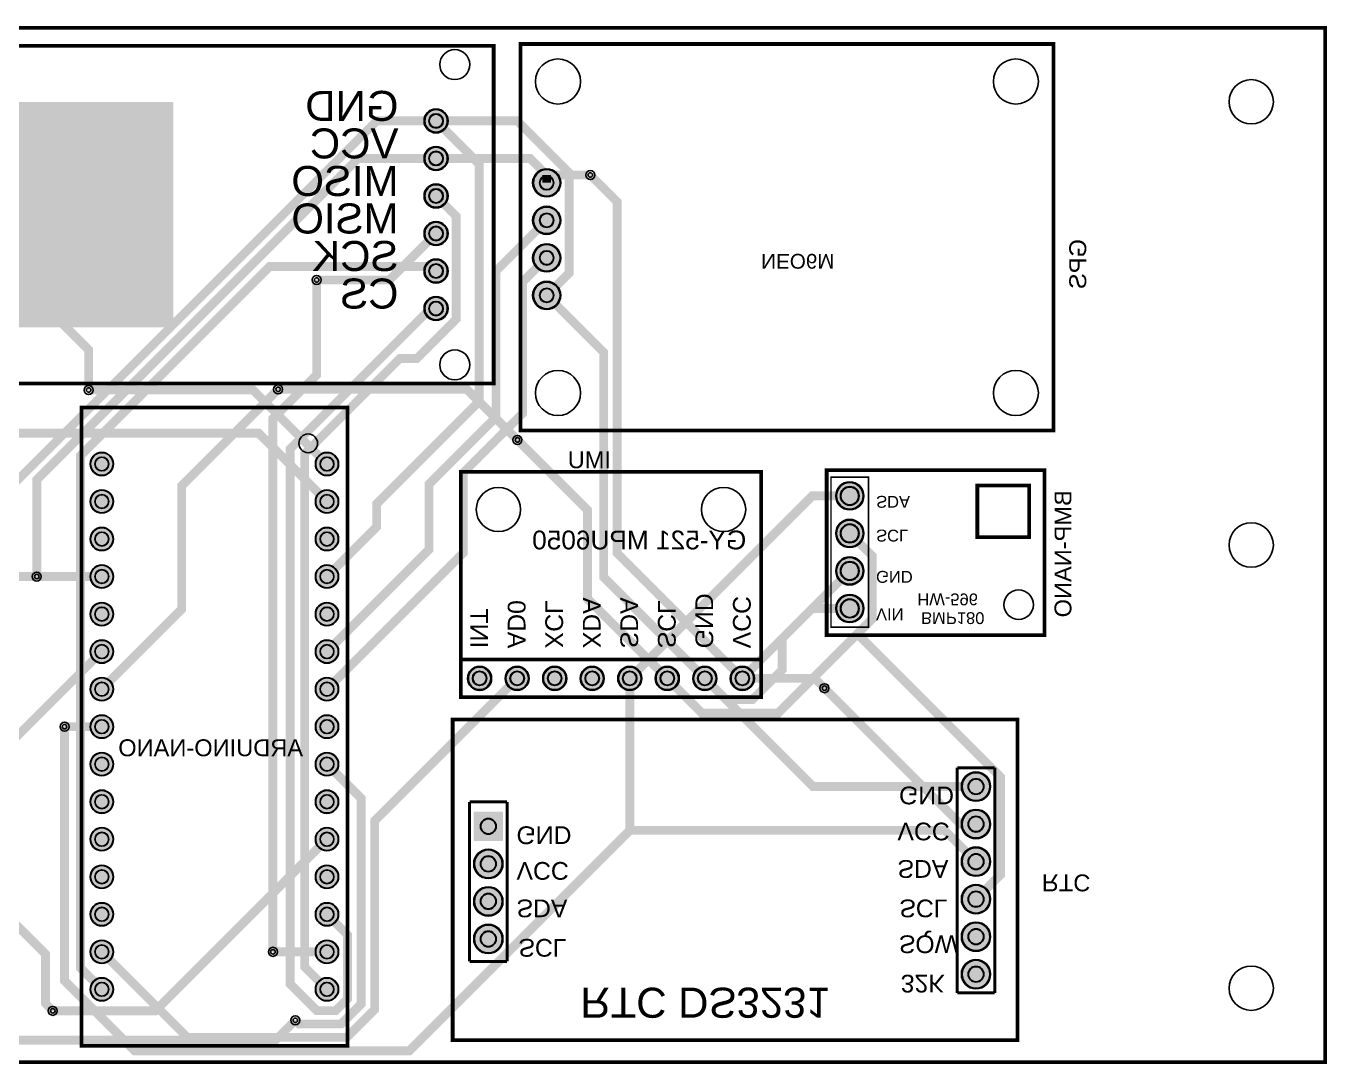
# Model space of a CAD drawing. Header units: millimetres. Extents: x 0 to 170, y 0 to 70.
# Drawn here: x 82.1 to 170.1, y -0.1 to 70.1 of the extents above; entities that cross this region are included whole.
import ezdxf

# ---------------------------------------------------------------- set-up
doc = ezdxf.new("R2010")
doc.units = ezdxf.units.MM
for name, color, linetype, true_color in [('BoardOutLine', 7, 'Continuous', 0xff00ff), ('BottomLayer', 7, 'Continuous', 0x0000ff), ('BottomSilkLayer', 7, 'Continuous', 0x66cc33), ('Hole', 7, 'Continuous', 0x222222), ('Multi-Layer', 7, 'Continuous', 0xc0c0c0), ('TopLayer', 7, 'Continuous', 0xff0000), ('TopPasteMaskLayer', 7, 'Continuous', 0x808080), ('TopSolderMaskLayer', 7, 'Continuous', 0x800080)]:
    doc.layers.add(name, color=color, linetype=linetype, true_color=true_color)
doc.styles.get("Standard").update_dxf_attribs({"font": 'arial.ttf'})

msp = doc.modelspace()

# ---------------------------------------------------------------- hatches: boundary and pattern name
at = {"layer": 'BottomSilkLayer'}
msp.add_hatch(color=256, dxfattribs=at).paths.add_polyline_path([(74.271, 64.974), (74.271, 61.164), (75.541, 57.354), (75.541, 49.734), (92.051, 49.734), (92.051, 64.974)])
at = {"layer": 'Multi-Layer'}
for points in [[(109.069, 63.704, 1), (110.593, 63.704, 1)], [(109.069, 61.164, 1), (110.593, 61.164, 1)], [(116.421, 59.514, 1), (118.221, 59.514, 1)], [(109.069, 58.624, 1), (110.593, 58.624, 1)], [(116.421, 56.974, 1), (118.221, 56.974, 1)], [(109.069, 56.084, 1), (110.593, 56.084, 1)], [(116.421, 54.434, 1), (118.221, 54.434, 1)], [(109.069, 53.544, 1), (110.593, 53.544, 1)], [(116.421, 51.894, 1), (118.221, 51.894, 1)], [(109.069, 51.004, 1), (110.593, 51.004, 1)], [(86.448, 40.484, 1), (87.972, 40.484, 1)], [(101.688, 40.484, 1), (103.212, 40.484, 1)], [(136.931, 38.324, 1), (138.731, 38.324, 1)], [(86.448, 37.944, 1), (87.972, 37.944, 1)], [(101.688, 37.944, 1), (103.212, 37.944, 1)], [(86.448, 35.404, 1), (87.972, 35.404, 1)], [(101.688, 35.404, 1), (103.212, 35.404, 1)], [(136.931, 35.784, 1), (138.731, 35.784, 1)], [(86.448, 32.864, 1), (87.972, 32.864, 1)], [(101.688, 32.864, 1), (103.212, 32.864, 1)], [(136.931, 33.244, 1), (138.731, 33.244, 1)], [(86.448, 30.324, 1), (87.972, 30.324, 1)], [(101.688, 30.324, 1), (103.212, 30.324, 1)], [(136.931, 30.704, 1), (138.731, 30.704, 1)], [(86.448, 27.784, 1), (87.972, 27.784, 1)], [(101.688, 27.784, 1), (103.212, 27.784, 1)], [(112.019, 25.974, 1), (113.543, 25.974, 1)], [(114.559, 25.974, 1), (116.083, 25.974, 1)], [(117.099, 25.974, 1), (118.623, 25.974, 1)], [(119.639, 25.974, 1), (121.163, 25.974, 1)], [(122.179, 25.974, 1), (123.703, 25.974, 1)], [(124.719, 25.974, 1), (126.243, 25.974, 1)], [(127.259, 25.974, 1), (128.783, 25.974, 1)], [(129.799, 25.974, 1), (131.323, 25.974, 1)], [(86.448, 25.244, 1), (87.972, 25.244, 1)], [(101.688, 25.244, 1), (103.212, 25.244, 1)], [(86.448, 22.704, 1), (87.972, 22.704, 1)], [(101.688, 22.704, 1), (103.212, 22.704, 1)], [(86.448, 20.164, 1), (87.972, 20.164, 1)], [(101.688, 20.164, 1), (103.212, 20.164, 1)], [(145.433, 18.649, 1), (147.313, 18.649, 1)], [(86.448, 17.624, 1), (87.972, 17.624, 1)], [(101.688, 17.624, 1), (103.212, 17.624, 1)], [(112.431, 16.897), (112.431, 15.017), (114.31, 15.017), (114.31, 16.897)], [(145.433, 16.109, 1), (147.313, 16.109, 1)], [(86.448, 15.084, 1), (87.972, 15.084, 1)], [(101.688, 15.084, 1), (103.212, 15.084, 1)], [(112.431, 13.417, 1), (114.31, 13.417, 1)], [(145.433, 13.569, 1), (147.313, 13.569, 1)], [(86.448, 12.544, 1), (87.972, 12.544, 1)], [(101.688, 12.544, 1), (103.212, 12.544, 1)], [(112.431, 10.877, 1), (114.31, 10.877, 1)], [(145.433, 11.029, 1), (147.313, 11.029, 1)], [(86.448, 10.004, 1), (87.972, 10.004, 1)], [(101.688, 10.004, 1), (103.212, 10.004, 1)], [(112.431, 8.337, 1), (114.31, 8.337, 1)], [(145.433, 8.489, 1), (147.313, 8.489, 1)], [(86.448, 7.464, 1), (87.972, 7.464, 1)], [(101.688, 7.464, 1), (103.212, 7.464, 1)], [(145.433, 5.949, 1), (147.313, 5.949, 1)], [(86.448, 4.924, 1), (87.972, 4.924, 1)], [(101.688, 4.924, 1), (103.212, 4.924, 1)]]:
    msp.add_hatch(color=256, dxfattribs=at).paths.add_polyline_path(points)
at = {"layer": 'TopPasteMaskLayer'}
for points in [[(109.069, 63.704, 1), (110.593, 63.704, 1)], [(109.069, 61.164, 1), (110.593, 61.164, 1)], [(116.421, 59.514, 1), (118.221, 59.514, 1)], [(109.069, 58.624, 1), (110.593, 58.624, 1)], [(116.421, 56.974, 1), (118.221, 56.974, 1)], [(109.069, 56.084, 1), (110.593, 56.084, 1)], [(116.421, 54.434, 1), (118.221, 54.434, 1)], [(109.069, 53.544, 1), (110.593, 53.544, 1)], [(116.421, 51.894, 1), (118.221, 51.894, 1)], [(109.069, 51.004, 1), (110.593, 51.004, 1)], [(86.448, 40.484, 1), (87.972, 40.484, 1)], [(101.688, 40.484, 1), (103.212, 40.484, 1)], [(136.931, 38.324, 1), (138.731, 38.324, 1)], [(86.448, 37.944, 1), (87.972, 37.944, 1)], [(101.688, 37.944, 1), (103.212, 37.944, 1)], [(86.448, 35.404, 1), (87.972, 35.404, 1)], [(101.688, 35.404, 1), (103.212, 35.404, 1)], [(136.931, 35.784, 1), (138.731, 35.784, 1)], [(86.448, 32.864, 1), (87.972, 32.864, 1)], [(101.688, 32.864, 1), (103.212, 32.864, 1)], [(136.931, 33.244, 1), (138.731, 33.244, 1)], [(86.448, 30.324, 1), (87.972, 30.324, 1)], [(101.688, 30.324, 1), (103.212, 30.324, 1)], [(136.931, 30.704, 1), (138.731, 30.704, 1)], [(86.448, 27.784, 1), (87.972, 27.784, 1)], [(101.688, 27.784, 1), (103.212, 27.784, 1)], [(112.019, 25.974, 1), (113.543, 25.974, 1)], [(114.559, 25.974, 1), (116.083, 25.974, 1)], [(117.099, 25.974, 1), (118.623, 25.974, 1)], [(119.639, 25.974, 1), (121.163, 25.974, 1)], [(122.179, 25.974, 1), (123.703, 25.974, 1)], [(124.719, 25.974, 1), (126.243, 25.974, 1)], [(127.259, 25.974, 1), (128.783, 25.974, 1)], [(129.799, 25.974, 1), (131.323, 25.974, 1)], [(86.448, 25.244, 1), (87.972, 25.244, 1)], [(101.688, 25.244, 1), (103.212, 25.244, 1)], [(86.448, 22.704, 1), (87.972, 22.704, 1)], [(101.688, 22.704, 1), (103.212, 22.704, 1)], [(86.448, 20.164, 1), (87.972, 20.164, 1)], [(101.688, 20.164, 1), (103.212, 20.164, 1)], [(145.433, 18.649, 1), (147.313, 18.649, 1)], [(86.448, 17.624, 1), (87.972, 17.624, 1)], [(101.688, 17.624, 1), (103.212, 17.624, 1)], [(112.431, 16.897), (112.431, 15.017), (114.31, 15.017), (114.31, 16.897)], [(145.433, 16.109, 1), (147.313, 16.109, 1)], [(86.448, 15.084, 1), (87.972, 15.084, 1)], [(101.688, 15.084, 1), (103.212, 15.084, 1)], [(112.431, 13.417, 1), (114.31, 13.417, 1)], [(145.433, 13.569, 1), (147.313, 13.569, 1)], [(86.448, 12.544, 1), (87.972, 12.544, 1)], [(101.688, 12.544, 1), (103.212, 12.544, 1)], [(112.431, 10.877, 1), (114.31, 10.877, 1)], [(145.433, 11.029, 1), (147.313, 11.029, 1)], [(86.448, 10.004, 1), (87.972, 10.004, 1)], [(101.688, 10.004, 1), (103.212, 10.004, 1)], [(112.431, 8.337, 1), (114.31, 8.337, 1)], [(145.433, 8.489, 1), (147.313, 8.489, 1)], [(86.448, 7.464, 1), (87.972, 7.464, 1)], [(101.688, 7.464, 1), (103.212, 7.464, 1)], [(145.433, 5.949, 1), (147.313, 5.949, 1)], [(86.448, 4.924, 1), (87.972, 4.924, 1)], [(101.688, 4.924, 1), (103.212, 4.924, 1)]]:
    msp.add_hatch(color=256, dxfattribs=at).paths.add_polyline_path(points)
at = {"layer": 'TopSolderMaskLayer'}
for points in [[(109.018, 63.704, 1), (110.643, 63.704, 1)], [(109.018, 61.164, 1), (110.643, 61.164, 1)], [(116.37, 59.514, 1), (118.271, 59.514, 1)], [(109.018, 58.624, 1), (110.643, 58.624, 1)], [(116.37, 56.974, 1), (118.271, 56.974, 1)], [(109.018, 56.084, 1), (110.643, 56.084, 1)], [(116.37, 54.434, 1), (118.271, 54.434, 1)], [(109.018, 53.544, 1), (110.643, 53.544, 1)], [(116.37, 51.894, 1), (118.271, 51.894, 1)], [(109.018, 51.004, 1), (110.643, 51.004, 1)], [(86.423, 40.484, 1), (87.998, 40.484, 1)], [(101.663, 40.484, 1), (103.238, 40.484, 1)], [(136.88, 38.324, 1), (138.781, 38.324, 1)], [(86.423, 37.944, 1), (87.998, 37.944, 1)], [(101.663, 37.944, 1), (103.238, 37.944, 1)], [(86.423, 35.404, 1), (87.998, 35.404, 1)], [(101.663, 35.404, 1), (103.238, 35.404, 1)], [(136.88, 35.784, 1), (138.781, 35.784, 1)], [(86.423, 32.864, 1), (87.998, 32.864, 1)], [(101.663, 32.864, 1), (103.238, 32.864, 1)], [(136.88, 33.244, 1), (138.781, 33.244, 1)], [(86.423, 30.324, 1), (87.998, 30.324, 1)], [(101.663, 30.324, 1), (103.238, 30.324, 1)], [(136.88, 30.704, 1), (138.781, 30.704, 1)], [(86.423, 27.784, 1), (87.998, 27.784, 1)], [(101.663, 27.784, 1), (103.238, 27.784, 1)], [(111.968, 25.974, 1), (113.593, 25.974, 1)], [(114.508, 25.974, 1), (116.133, 25.974, 1)], [(117.048, 25.974, 1), (118.673, 25.974, 1)], [(119.588, 25.974, 1), (121.213, 25.974, 1)], [(122.128, 25.974, 1), (123.753, 25.974, 1)], [(124.668, 25.974, 1), (126.293, 25.974, 1)], [(127.208, 25.974, 1), (128.833, 25.974, 1)], [(129.748, 25.974, 1), (131.373, 25.974, 1)], [(86.423, 25.244, 1), (87.998, 25.244, 1)], [(101.663, 25.244, 1), (103.238, 25.244, 1)], [(86.423, 22.704, 1), (87.998, 22.704, 1)], [(101.663, 22.704, 1), (103.238, 22.704, 1)], [(86.423, 20.164, 1), (87.998, 20.164, 1)], [(101.663, 20.164, 1), (103.238, 20.164, 1)], [(145.382, 18.649, 1), (147.363, 18.649, 1)], [(86.423, 17.624, 1), (87.998, 17.624, 1)], [(101.663, 17.624, 1), (103.238, 17.624, 1)], [(112.38, 16.948), (112.38, 14.966), (114.361, 14.966), (114.361, 16.948)], [(145.382, 16.109, 1), (147.363, 16.109, 1)], [(86.423, 15.084, 1), (87.998, 15.084, 1)], [(101.663, 15.084, 1), (103.238, 15.084, 1)], [(112.38, 13.417, 1), (114.361, 13.417, 1)], [(145.382, 13.569, 1), (147.363, 13.569, 1)], [(86.423, 12.544, 1), (87.998, 12.544, 1)], [(101.663, 12.544, 1), (103.238, 12.544, 1)], [(112.38, 10.877, 1), (114.361, 10.877, 1)], [(145.382, 11.029, 1), (147.363, 11.029, 1)], [(86.423, 10.004, 1), (87.998, 10.004, 1)], [(101.663, 10.004, 1), (103.238, 10.004, 1)], [(112.38, 8.337, 1), (114.361, 8.337, 1)], [(145.382, 8.489, 1), (147.363, 8.489, 1)], [(86.423, 7.464, 1), (87.998, 7.464, 1)], [(101.663, 7.464, 1), (103.238, 7.464, 1)], [(145.382, 5.949, 1), (147.363, 5.949, 1)], [(86.423, 4.924, 1), (87.998, 4.924, 1)], [(101.663, 4.924, 1), (103.238, 4.924, 1)]]:
    msp.add_hatch(color=256, dxfattribs=at).paths.add_polyline_path(points)

# ---------------------------------------------------------------- linework, layer by layer
at = {"layer": 'BoardOutLine', "const_width": 0.254}
for points in [[(130, 70), (170, 70), (170, 35), (170, 0), (0, 0), (0, 70), (18.001, 70)], [(18, 70), (130, 70)]]:
    msp.add_lwpolyline(points, dxfattribs=at)
at = {"layer": 'BottomLayer', "const_width": 0.6}
for points in [[(43.124, 60.768), (49.49, 67.134), (67.396, 67.134), (86.323, 48.207), (86.323, 45.489)], [(109.831, 63.704), (105.821, 63.704), (74.601, 32.483), (74.601, 31.206)], [(102.45, 32.864), (105.816, 36.229), (105.816, 37.787), (112.754, 44.725), (112.754, 60.78), (109.831, 63.704)], [(117.321, 51.894), (118.838, 53.411), (118.838, 60.195), (115.329, 63.704), (109.831, 63.704)], [(109.831, 61.164), (104.558, 61.164), (82.813, 39.419), (82.813, 32.864)], [(130.561, 25.974), (122.083, 34.451), (122.083, 58.233), (120.278, 60.039)], [(109.831, 58.624), (111.195, 57.259), (111.195, 50.284), (108.529, 47.618), (107.374, 47.618), (100.937, 41.181), (100.937, 6.438), (102.45, 4.924)], [(102.45, 27.784), (109.359, 34.693), (109.359, 39.124), (113.887, 43.652), (113.887, 53.54), (117.321, 56.974)], [(117.321, 54.434), (115.693, 52.806), (115.693, 43.907), (111.681, 39.895), (111.681, 34.475), (102.45, 25.244)], [(109.831, 53.544), (109.53, 53.844), (98.566, 53.844), (85.771, 41.05), (85.771, 6.363), (87.21, 4.924)], [(101.752, 52.937), (101.752, 46.515), (98.791, 43.555), (98.791, 7.464)], [(128.021, 25.974), (121.18, 32.814), (121.18, 48.034), (117.321, 51.894)], [(109.831, 51.004), (109.455, 51.004), (99.953, 41.502), (99.953, 5.291), (101.763, 3.481), (103.04, 3.481), (103.836, 4.277), (103.836, 8.618), (102.45, 10.004)], [(87.21, 25.244), (92.613, 30.647), (92.613, 38.999), (99.146, 45.532)], [(125.481, 25.974), (120.086, 31.369), (120.086, 37.367), (115.341, 42.112)], [(138.345, 28.986), (139.359, 30), (139.359, 34.255), (137.831, 35.784)], [(128.021, 25.974), (129.449, 24.546), (131.25, 24.546), (133.252, 26.548), (133.252, 28.666), (137.831, 33.244)], [(125.481, 25.974), (126.294, 25.16), (126.294, 25.16), (127.838, 23.617), (132.976, 23.617), (138.345, 28.986)], [(138.345, 28.986), (148.044, 19.286), (148.044, 12.7), (146.373, 11.029)], [(87.21, 7.464), (92.999, 1.675), (103.788, 1.675), (105.676, 3.563), (105.676, 16.329), (115.321, 25.974)], [(122.941, 25.974), (122.941, 15.684)], [(146.373, 16.109), (145.319, 16.109), (136.12, 25.309)], [(122.941, 15.684), (108.022, 0.765), (89.437, 0.765), (84.69, 5.512), (84.69, 22.704)], [(83.894, 3.47), (83.405, 3.959), (83.405, 7.319), (70.123, 20.602)], [(102.45, 20.164), (104.769, 17.845), (104.769, 3.933), (103.414, 2.578), (100.556, 2.578), (100.307, 2.827)], [(146.373, 13.569), (144.258, 15.684), (122.941, 15.684)]]:
    msp.add_lwpolyline(points, dxfattribs=at)
at = {"layer": 'BottomSilkLayer'}
for points, const_width in [([(71.731, 68.784), (71.731, 45.924), (113.73, 45.924), (113.73, 68.784), (71.731, 68.784)], 0.254), ([(103.831, 44.304), (85.831, 44.304), (85.831, 1.104), (103.831, 1.104), (103.831, 44.304)], 0.254), ([(131.831, 24.704), (131.831, 39.944), (111.511, 39.944), (111.511, 24.704), (131.831, 24.704)], 0.254), ([(151.002, 40.067), (136.27, 40.067), (136.27, 28.891), (151.002, 28.891), (151.002, 40.067)], 0.254), ([(136.561, 29.434), (139.101, 29.434), (139.101, 39.594), (136.561, 39.594), (136.561, 29.434)], 0.1), ([(146.467, 35.53), (149.967, 35.53), (149.967, 39.03), (146.467, 39.03), (146.467, 35.53)], 0.254), ([(110.958, 1.479), (149.185, 1.479), (149.185, 23.196), (110.958, 23.196), (110.958, 1.479)], 0.254)]:
    msp.add_lwpolyline(points, close=True, dxfattribs=dict(at, const_width=const_width))
for points, const_width in [([(115.543, 42.75), (151.611, 42.75), (151.611, 68.912), (115.543, 68.912), (115.543, 42.75), (117.829, 42.75)], 0.254), ([(111.511, 27.244), (131.831, 27.244)], 0.254), ([(147.643, 19.919), (145.103, 19.919)], 0.201), ([(145.103, 19.919), (145.103, 4.679)], 0.201), ([(147.643, 19.919), (147.643, 4.679)], 0.201), ([(114.641, 17.608), (112.101, 17.608)], 0.201), ([(112.101, 17.608), (112.101, 6.813)], 0.201), ([(114.641, 17.608), (114.641, 6.813)], 0.201), ([(114.641, 6.813), (112.101, 6.813)], 0.201), ([(147.643, 4.679), (145.103, 4.679)], 0.201)]:
    msp.add_lwpolyline(points, dxfattribs=dict(at, const_width=const_width))
msp.add_circle((101.18, 41.881), 0.635, dxfattribs=at)
at = {"layer": 'Hole'}
for centre in [(120.278, 60.039), (101.752, 52.937), (86.323, 45.489), (99.146, 45.532), (115.341, 42.112), (82.813, 32.864), (136.12, 25.309), (84.69, 22.704), (98.792, 7.464), (83.894, 3.47), (100.307, 2.828)]:
    msp.add_circle(centre, 0.153, dxfattribs=at)
at = {"layer": 'Multi-Layer'}
for centre, radius in [((111.101, 67.514), 1.016), ((118.083, 66.372), 1.524), ((149.071, 66.372), 1.524), ((165, 65), 1.5), ((109.831, 63.704), 0.762), ((109.831, 63.704), 0.457), ((109.831, 61.164), 0.762), ((109.831, 61.164), 0.457), ((117.321, 59.514), 0.9), ((117.321, 59.514), 0.457), ((120.278, 60.039), 0.305), ((109.831, 58.624), 0.762), ((109.831, 58.624), 0.457), ((117.321, 56.974), 0.9), ((117.321, 56.974), 0.457), ((109.831, 56.084), 0.762), ((109.831, 56.084), 0.457), ((117.321, 54.434), 0.9), ((117.321, 54.434), 0.457), ((109.831, 53.544), 0.762), ((109.831, 53.544), 0.457), ((101.752, 52.937), 0.305), ((117.321, 51.894), 0.9), ((117.321, 51.894), 0.457), ((109.831, 51.004), 0.762), ((109.831, 51.004), 0.457), ((111.101, 47.194), 1.016), ((118.083, 45.29), 1.524), ((149.071, 45.29), 1.524), ((86.323, 45.489), 0.305), ((99.146, 45.532), 0.305), ((115.341, 42.112), 0.305), ((87.21, 40.484), 0.762), ((87.211, 40.484), 0.457), ((102.45, 40.484), 0.762), ((102.451, 40.484), 0.457), ((114.051, 37.404), 1.499), ((129.291, 37.404), 1.499), ((137.831, 38.324), 0.9), ((137.831, 38.324), 0.6), ((87.21, 37.944), 0.762), ((87.211, 37.944), 0.457), ((102.45, 37.944), 0.762), ((102.451, 37.944), 0.457), ((87.21, 35.404), 0.762), ((102.45, 35.404), 0.762), ((137.831, 35.784), 0.9), ((137.831, 35.784), 0.6), ((165, 35), 1.5), ((87.211, 35.404), 0.457), ((102.451, 35.404), 0.457), ((87.21, 32.864), 0.762), ((102.45, 32.864), 0.762), ((137.831, 33.244), 0.9), ((137.831, 33.244), 0.6), ((82.813, 32.864), 0.305), ((87.211, 32.864), 0.457), ((102.451, 32.864), 0.457), ((149.261, 30.958), 1), ((87.21, 30.324), 0.762), ((102.45, 30.324), 0.762), ((137.831, 30.704), 0.9), ((137.831, 30.704), 0.6), ((87.211, 30.324), 0.457), ((102.451, 30.324), 0.457), ((87.21, 27.784), 0.762), ((87.211, 27.784), 0.457), ((102.45, 27.784), 0.762), ((102.451, 27.784), 0.457), ((112.781, 25.974), 0.762), ((112.781, 25.974), 0.457), ((115.321, 25.974), 0.762), ((115.321, 25.974), 0.457), ((117.861, 25.974), 0.762), ((117.861, 25.974), 0.457), ((120.401, 25.974), 0.762), ((120.401, 25.974), 0.457), ((122.941, 25.974), 0.762), ((122.941, 25.974), 0.457), ((125.481, 25.974), 0.762), ((125.481, 25.974), 0.457), ((128.021, 25.974), 0.762), ((128.021, 25.974), 0.457), ((130.561, 25.974), 0.762), ((130.561, 25.974), 0.457), ((87.21, 25.244), 0.762), ((87.211, 25.244), 0.457), ((102.45, 25.244), 0.762), ((102.451, 25.244), 0.457), ((136.12, 25.309), 0.305), ((84.69, 22.704), 0.305), ((87.21, 22.704), 0.762), ((87.211, 22.704), 0.457), ((102.45, 22.704), 0.762), ((102.451, 22.704), 0.457), ((87.21, 20.164), 0.762), ((87.211, 20.164), 0.457), ((102.45, 20.164), 0.762), ((102.451, 20.164), 0.457), ((146.373, 18.649), 0.94), ((146.373, 18.649), 0.508), ((87.21, 17.624), 0.762), ((87.211, 17.624), 0.457), ((102.45, 17.624), 0.762), ((102.451, 17.624), 0.457), ((146.373, 16.109), 0.94), ((113.371, 15.957), 0.508), ((146.373, 16.109), 0.508), ((87.21, 15.084), 0.762), ((87.211, 15.084), 0.457), ((102.45, 15.084), 0.762), ((102.451, 15.084), 0.457), ((113.371, 13.417), 0.94), ((146.373, 13.569), 0.94), ((87.21, 12.544), 0.762), ((102.45, 12.544), 0.762), ((113.371, 13.417), 0.508), ((146.373, 13.569), 0.508), ((87.211, 12.544), 0.457), ((102.451, 12.544), 0.457), ((113.371, 10.877), 0.94), ((146.373, 11.029), 0.94), ((146.373, 11.029), 0.508), ((87.21, 10.004), 0.762), ((102.45, 10.004), 0.762), ((113.371, 10.877), 0.508), ((87.211, 10.004), 0.457), ((102.451, 10.004), 0.457), ((113.371, 8.337), 0.94), ((113.371, 8.337), 0.508), ((146.373, 8.489), 0.94), ((146.373, 8.489), 0.508), ((87.21, 7.464), 0.762), ((102.45, 7.464), 0.762), ((87.211, 7.464), 0.457), ((98.792, 7.464), 0.305), ((102.451, 7.464), 0.457), ((146.373, 5.949), 0.94), ((146.373, 5.949), 0.508), ((165, 5), 1.5), ((87.21, 4.924), 0.762), ((87.211, 4.924), 0.457), ((102.45, 4.924), 0.762), ((102.451, 4.924), 0.457), ((83.894, 3.47), 0.305), ((100.307, 2.828), 0.305)]:
    msp.add_circle(centre, radius, dxfattribs=at)
at = {"layer": 'TopLayer', "const_width": 0.6}
for points in [[(109.831, 61.164), (116.196, 61.164), (117.321, 60.039)], [(117.321, 59.514), (117.321, 60.039)], [(117.321, 60.039), (120.278, 60.039)], [(101.752, 52.937), (106.684, 52.937), (109.831, 56.084)], [(102.45, 40.484), (97.445, 45.489), (86.323, 45.489)], [(99.146, 45.532), (111.921, 45.532), (115.341, 42.112)], [(31.935, 42.564), (97.83, 42.564), (102.45, 37.944)], [(137.831, 38.324), (135.291, 38.324), (122.941, 25.974)], [(65.903, 29.032), (69.736, 32.864), (82.813, 32.864)], [(82.813, 32.864), (87.21, 32.864)], [(137.831, 30.704), (135.291, 30.704), (130.561, 25.974)], [(53.83, 15.533), (57.363, 19.066), (78.492, 19.066), (87.21, 27.784)], [(128.021, 25.974), (135.345, 18.649), (146.373, 18.649)], [(136.12, 25.309), (135.455, 25.974), (130.561, 25.974)], [(87.21, 22.704), (84.69, 22.704)], [(83.894, 3.47), (90.836, 3.47), (102.45, 15.084)], [(102.45, 7.464), (98.791, 7.464)], [(100.307, 2.827), (98.963, 1.484), (49.24, 1.484), (47.02, 3.704)]]:
    msp.add_lwpolyline(points, dxfattribs=at)
at = {"layer": 'TopPasteMaskLayer'}
for centre, radius in [((109.831, 63.704), 0.762), ((109.831, 63.704), 0.457), ((109.831, 61.164), 0.762), ((109.831, 61.164), 0.457), ((117.321, 59.514), 0.9), ((117.321, 59.514), 0.457), ((109.831, 58.624), 0.762), ((109.831, 58.624), 0.457), ((117.321, 56.974), 0.9), ((117.321, 56.974), 0.457), ((109.831, 56.084), 0.762), ((109.831, 56.084), 0.457), ((117.321, 54.434), 0.9), ((117.321, 54.434), 0.457), ((109.831, 53.544), 0.762), ((109.831, 53.544), 0.457), ((117.321, 51.894), 0.9), ((117.321, 51.894), 0.457), ((109.831, 51.004), 0.762), ((109.831, 51.004), 0.457), ((87.21, 40.484), 0.762), ((87.211, 40.484), 0.457), ((102.45, 40.484), 0.762), ((102.451, 40.484), 0.457), ((137.831, 38.324), 0.9), ((137.831, 38.324), 0.6), ((87.21, 37.944), 0.762), ((87.211, 37.944), 0.457), ((102.45, 37.944), 0.762), ((102.451, 37.944), 0.457), ((87.21, 35.404), 0.762), ((102.45, 35.404), 0.762), ((137.831, 35.784), 0.9), ((137.831, 35.784), 0.6), ((87.211, 35.404), 0.457), ((102.451, 35.404), 0.457), ((87.21, 32.864), 0.762), ((102.45, 32.864), 0.762), ((137.831, 33.244), 0.9), ((137.831, 33.244), 0.6), ((87.211, 32.864), 0.457), ((102.451, 32.864), 0.457), ((87.21, 30.324), 0.762), ((102.45, 30.324), 0.762), ((137.831, 30.704), 0.9), ((137.831, 30.704), 0.6), ((87.211, 30.324), 0.457), ((102.451, 30.324), 0.457), ((87.21, 27.784), 0.762), ((87.211, 27.784), 0.457), ((102.45, 27.784), 0.762), ((102.451, 27.784), 0.457), ((112.781, 25.974), 0.762), ((112.781, 25.974), 0.457), ((115.321, 25.974), 0.762), ((115.321, 25.974), 0.457), ((117.861, 25.974), 0.762), ((117.861, 25.974), 0.457), ((120.401, 25.974), 0.762), ((120.401, 25.974), 0.457), ((122.941, 25.974), 0.762), ((122.941, 25.974), 0.457), ((125.481, 25.974), 0.762), ((125.481, 25.974), 0.457), ((128.021, 25.974), 0.762), ((128.021, 25.974), 0.457), ((130.561, 25.974), 0.762), ((130.561, 25.974), 0.457), ((87.21, 25.244), 0.762), ((87.211, 25.244), 0.457), ((102.45, 25.244), 0.762), ((102.451, 25.244), 0.457), ((87.21, 22.704), 0.762), ((87.211, 22.704), 0.457), ((102.45, 22.704), 0.762), ((102.451, 22.704), 0.457), ((87.21, 20.164), 0.762), ((87.211, 20.164), 0.457), ((102.45, 20.164), 0.762), ((102.451, 20.164), 0.457), ((146.373, 18.649), 0.94), ((146.373, 18.649), 0.508), ((87.21, 17.624), 0.762), ((87.211, 17.624), 0.457), ((102.45, 17.624), 0.762), ((102.451, 17.624), 0.457), ((146.373, 16.109), 0.94), ((113.371, 15.957), 0.508), ((146.373, 16.109), 0.508), ((87.21, 15.084), 0.762), ((87.211, 15.084), 0.457), ((102.45, 15.084), 0.762), ((102.451, 15.084), 0.457), ((113.371, 13.417), 0.94), ((146.373, 13.569), 0.94), ((87.21, 12.544), 0.762), ((102.45, 12.544), 0.762), ((113.371, 13.417), 0.508), ((146.373, 13.569), 0.508), ((87.211, 12.544), 0.457), ((102.451, 12.544), 0.457), ((113.371, 10.877), 0.94), ((146.373, 11.029), 0.94), ((146.373, 11.029), 0.508), ((87.21, 10.004), 0.762), ((102.45, 10.004), 0.762), ((113.371, 10.877), 0.508), ((87.211, 10.004), 0.457), ((102.451, 10.004), 0.457), ((113.371, 8.337), 0.94), ((113.371, 8.337), 0.508), ((146.373, 8.489), 0.94), ((146.373, 8.489), 0.508), ((87.21, 7.464), 0.762), ((102.45, 7.464), 0.762), ((87.211, 7.464), 0.457), ((102.451, 7.464), 0.457), ((146.373, 5.949), 0.94), ((146.373, 5.949), 0.508), ((87.21, 4.924), 0.762), ((87.211, 4.924), 0.457), ((102.45, 4.924), 0.762), ((102.451, 4.924), 0.457)]:
    msp.add_circle(centre, radius, dxfattribs=at)
at = {"layer": 'TopSolderMaskLayer'}
for centre, radius in [((109.831, 63.704), 0.813), ((109.831, 63.704), 0.488), ((109.831, 61.164), 0.813), ((109.831, 61.164), 0.488), ((117.321, 59.514), 0.951), ((117.321, 59.514), 0.483), ((109.831, 58.624), 0.813), ((109.831, 58.624), 0.488), ((117.321, 56.974), 0.951), ((117.321, 56.974), 0.483), ((109.831, 56.084), 0.813), ((109.831, 56.084), 0.488), ((117.321, 54.434), 0.951), ((117.321, 54.434), 0.483), ((109.831, 53.544), 0.813), ((109.831, 53.544), 0.488), ((117.321, 51.894), 0.951), ((117.321, 51.894), 0.483), ((109.831, 51.004), 0.813), ((109.831, 51.004), 0.488), ((87.21, 40.484), 0.787), ((87.211, 40.484), 0.472), ((102.45, 40.484), 0.787), ((102.451, 40.484), 0.472), ((137.831, 38.324), 0.951), ((137.831, 38.324), 0.634), ((87.21, 37.944), 0.787), ((87.211, 37.944), 0.472), ((102.45, 37.944), 0.787), ((102.451, 37.944), 0.472), ((87.21, 35.404), 0.787), ((102.45, 35.404), 0.787), ((137.831, 35.784), 0.951), ((137.831, 35.784), 0.634), ((87.211, 35.404), 0.472), ((102.451, 35.404), 0.472), ((87.21, 32.864), 0.787), ((102.45, 32.864), 0.787), ((137.831, 33.244), 0.951), ((137.831, 33.244), 0.634), ((87.211, 32.864), 0.472), ((102.451, 32.864), 0.472), ((87.21, 30.324), 0.787), ((102.45, 30.324), 0.787), ((137.831, 30.704), 0.951), ((137.831, 30.704), 0.634), ((87.211, 30.324), 0.472), ((102.451, 30.324), 0.472), ((87.21, 27.784), 0.787), ((87.211, 27.784), 0.472), ((102.45, 27.784), 0.787), ((102.451, 27.784), 0.472), ((112.781, 25.974), 0.813), ((112.781, 25.974), 0.488), ((115.321, 25.974), 0.813), ((115.321, 25.974), 0.488), ((117.861, 25.974), 0.813), ((117.861, 25.974), 0.488), ((120.401, 25.974), 0.813), ((120.401, 25.974), 0.488), ((122.941, 25.974), 0.813), ((122.941, 25.974), 0.488), ((125.481, 25.974), 0.813), ((125.481, 25.974), 0.488), ((128.021, 25.974), 0.813), ((128.021, 25.974), 0.488), ((130.561, 25.974), 0.813), ((130.561, 25.974), 0.488), ((87.21, 25.244), 0.787), ((87.211, 25.244), 0.472), ((102.45, 25.244), 0.787), ((102.451, 25.244), 0.472), ((87.21, 22.704), 0.787), ((87.211, 22.704), 0.472), ((102.45, 22.704), 0.787), ((102.451, 22.704), 0.472), ((87.21, 20.164), 0.787), ((87.211, 20.164), 0.472), ((102.45, 20.164), 0.787), ((102.451, 20.164), 0.472), ((146.373, 18.649), 0.991), ((146.373, 18.649), 0.535), ((87.21, 17.624), 0.787), ((87.211, 17.624), 0.472), ((102.45, 17.624), 0.787), ((102.451, 17.624), 0.472), ((146.373, 16.109), 0.991), ((87.21, 15.084), 0.787), ((102.45, 15.084), 0.787), ((113.371, 15.957), 0.535), ((146.373, 16.109), 0.535), ((87.211, 15.084), 0.472), ((102.451, 15.084), 0.472), ((113.371, 13.417), 0.991), ((146.373, 13.569), 0.991), ((146.373, 13.569), 0.535), ((87.21, 12.544), 0.787), ((102.45, 12.544), 0.787), ((113.371, 13.417), 0.535), ((87.211, 12.544), 0.472), ((102.451, 12.544), 0.472), ((113.371, 10.877), 0.991), ((146.373, 11.029), 0.991), ((146.373, 11.029), 0.535), ((87.21, 10.004), 0.787), ((102.45, 10.004), 0.787), ((113.371, 10.877), 0.535), ((87.211, 10.004), 0.472), ((102.451, 10.004), 0.472), ((113.371, 8.337), 0.991), ((113.371, 8.337), 0.535), ((146.373, 8.489), 0.991), ((146.373, 8.489), 0.535), ((87.21, 7.464), 0.787), ((87.211, 7.464), 0.472), ((102.45, 7.464), 0.787), ((102.451, 7.464), 0.472), ((146.373, 5.949), 0.991), ((146.373, 5.949), 0.535), ((87.21, 4.924), 0.787), ((87.211, 4.924), 0.472), ((102.45, 4.924), 0.787), ((102.451, 4.924), 0.472)]:
    msp.add_circle(centre, radius, dxfattribs=at)

# ---------------------------------------------------------------- texts
at = {"layer": 'BottomSilkLayer', "text_generation_flag": 2}
for s, height, p in [('GND', 2.032, (107.291, 63.704)), ('VCC', 2.032, (107.291, 61.164)), ('MISO', 2.032, (107.291, 58.624)), ('MSIO', 2.032, (107.291, 56.084)), ('SCK', 2.032, (107.291, 53.544)), ('CS', 2.032, (107.291, 51.004)), ('IMU', 1.143, (121.671, 40.198)), ('GY-521 MPU6050', 1.27, (130.831, 34.704)), ('ARDUINO-NANO', 1.143, (100.831, 20.704))]:
    msp.add_text(s, height=height, dxfattribs=at).set_placement(p)
for s, height, rotation, p in [('GPS', 1.143, 90, (153.831, 55.704)), ('NEO6M', 1, 180, (131.831, 54.704)), ('SDA', 0.8, 180, (139.609, 38.324)), ('BMP-NANO', 1.143, 90, (152.831, 38.704)), ('SCL', 0.8, 180, (139.609, 36.038)), ('GND', 0.8, 180, (139.609, 33.244)), ('HW-596', 0.8, 180, (142.403, 31.72)), ('AD0', 1.2, 270, (114.686, 28.006)), ('XCL', 1.2, 270, (117.226, 28.006)), ('XDA', 1.2, 270, (119.766, 28.006)), ('SDA', 1.2, 270, (122.306, 28.006)), ('SCL', 1.2, 270, (124.846, 28.006)), ('GND', 1.2, 270, (127.386, 28.006)), ('VCC', 1.2, 270, (129.926, 28.006)), ('INT', 1.2, 270, (112.146, 28.006)), ('VIN', 0.8, 180, (139.609, 30.704)), ('BMP180', 0.8, 180, (142.657, 30.45)), ('GND', 1.1989, 180, (141.166, 18.649)), ('GND', 1.1989, 180, (115.276, 15.957)), ('VCC', 1.1989, 180, (141.057, 16.211)), ('VCC', 1.1989, 180, (115.276, 13.544)), ('SDA', 1.1989, 180, (141.057, 13.671)), ('RTC', 1.143, 180, (150.831, 12.704)), ('SDA', 1.1989, 180, (115.276, 11.004)), ('SCL', 1.1989, 180, (141.184, 11.004)), ('SQW', 1.1989, 180, (141.153, 8.578)), ('SCL', 1.1989, 180, (115.403, 8.337)), ('32K', 1.1989, 180, (141.28, 5.911)), ('RTC DS3231', 2.032, 180, (119.594, 5.035))]:
    msp.add_text(s, height=height, rotation=rotation, dxfattribs=at).set_placement(p)

doc.saveas('drawing.dxf')
